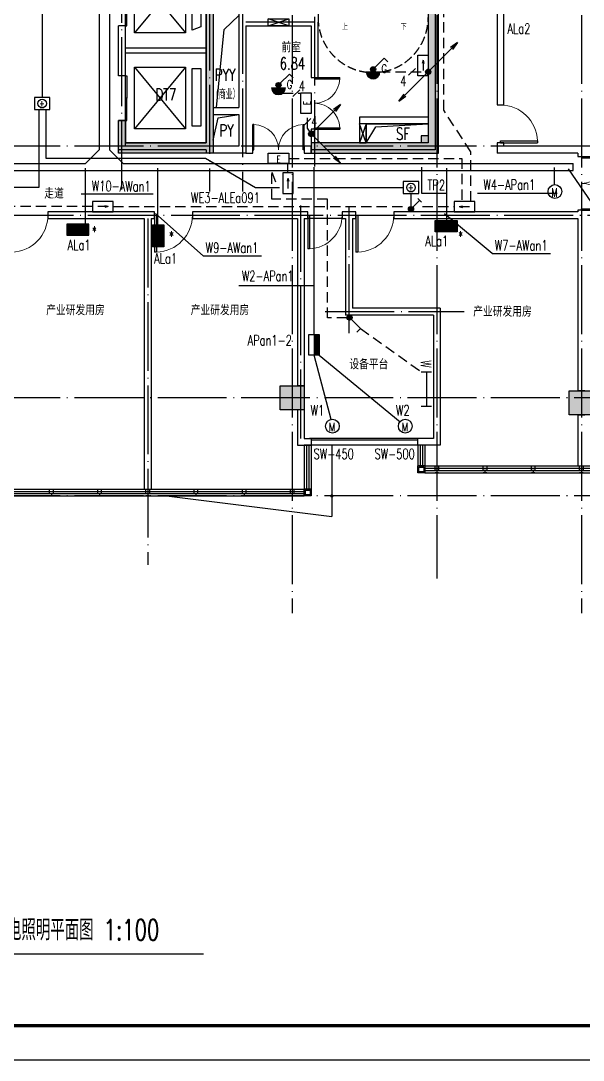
# Model space of a CAD drawing. Extents: x 1980812 to 2226895, y -554123 to 281606.
# Drawn here: x 2020478 to 2036821, y -338014 to -307841 of the extents above; entities that cross this region are included whole.
import ezdxf
from ezdxf.enums import TextEntityAlignment as Align

# ---------------------------------------------------------------- set-up
doc = ezdxf.new("R2010")
doc.units = 0
doc.header["$LTSCALE"] = 1000
doc.header["$MEASUREMENT"] = 0
for name, pattern in [('DASH', [0.35, 0.25, -0.1]), ('DOTE', [2.42, 2, -0.2, 0.02, -0.2]), ('DQXX', [4.5, 3, -1.5])]:
    doc.linetypes.add(name, pattern=pattern)
for name, color, linetype in [('$TD_AUDIT_GENERATED_(158)', 8, 'Continuous'), ('$TD_AUDIT_GENERATED_(1F3)', 7, 'Continuous'), ('$TD_AUDIT_GENERATED_(1FCF)', 8, 'Continuous'), ('$TD_AUDIT_GENERATED_(210)', 8, 'Continuous'), ('$TD_AUDIT_GENERATED_(2762)', 8, 'Continuous'), ('$TD_AUDIT_GENERATED_(276D)', 8, 'Continuous'), ('$TD_AUDIT_GENERATED_(FFA)', 8, 'Continuous'), ('1', 1, 'Continuous'), ('COLU', 8, 'Continuous'), ('COLU_HATCH', 8, 'Continuous'), ('CURTWALL', 8, 'Continuous'), ('DIM_SYMB', 8, 'Continuous'), ('dote', 8, 'DOTE'), ('DQ1', 1, 'Continuous'), ('DQ2', 2, 'Continuous'), ('DQ7', 7, 'Continuous'), ('DQK1', 1, 'Continuous'), ('DQK7', 7, 'Continuous'), ('DQqj', 1, 'Continuous'), ('DQX', 2, 'DQXX'), ('PUB_TEXT', 8, 'Continuous'), ('STAIR', 8, 'Continuous'), ('TK', 1, 'Continuous'), ('WALL', 7, 'Continuous'), ('WINDOW', 8, 'Continuous')]:
    doc.layers.add(name, color=color, linetype=linetype)
doc.styles.add('_TCH_DIM', font='SIMPLEX', dxfattribs={"bigfont": 'GBCBIG'})
doc.styles.add('D8', font='txtw.shx', dxfattribs={"width": 0.7, "bigfont": 'hztxtw.shx'})
doc.styles.add('HZF', font='ROMANS2', dxfattribs={"width": 0.7, "bigfont": 'HZDF2'})
doc.styles.add('HZTXTW', font='txtw.shx', dxfattribs={"width": 0.6, "bigfont": 'hztxtw.shx'})

# ---------------------------------------------------------------- blocks, each defined once
blk = doc.blocks.new('$TD_AUDIT_GENERATED_(9F)')
at = {"layer": 'dote'}
for p, q in [((31700, 30469), (31700, -6248)), ((35900, 30469), (35900, -5250)), ((40100, 30469), (40100, -6248)), ((56413, 7300), (-8454, 7300)), ((27500, 5200), (27500, -4850)), ((56413, 0), (-8454, 0)), ((56413, -2850), (-8454, -2850))]:
    blk.add_line(p, q, dxfattribs=at)
blk = doc.blocks.new('A$C63E13691')
at = {"layer": 'WALL'}
for p, q in [((0, -650), (0, 100)), ((0, 100), (200, 100)), ((200, -650), (200, 100)), ((0, -650), (200, -650)), ((0, -3400), (0, -1950)), ((0, -1950), (200, -1950)), ((200, -3400), (200, -1950)), ((0, -3400), (200, -3400)), ((0, -6150), (0, -4700)), ((0, -4700), (200, -4700)), ((200, -6150), (200, -4700)), ((0, -6150), (200, -6150)), ((0, -8200), (0, -7450)), ((0, -7450), (200, -7450)), ((200, -8200), (200, -7450)), ((0, -8200), (200, -8200))]:
    blk.add_line(p, q, dxfattribs=at)
at = {"layer": 'WINDOW'}
for p, q in [((0, -1950), (0, -650)), ((0, -4700), (0, -3400)), ((0, -7450), (0, -6150))]:
    blk.add_line(p, q, dxfattribs=at)
for points in [[(-41, -1300), (0, -1300), (0, -650), (-41, -650)], [(-41, -1300), (0, -1300), (0, -1950), (-41, -1950)], [(-41, -4050), (0, -4050), (0, -3400), (-41, -3400)], [(-41, -4050), (0, -4050), (0, -4700), (-41, -4700)], [(-41, -6800), (0, -6800), (0, -6150), (-41, -6150)], [(-41, -6800), (0, -6800), (0, -7450), (-41, -7450)]]:
    blk.add_lwpolyline(points, close=True, dxfattribs=at)
blk = doc.blocks.new('$DorLib2D$00000002')
for p, q in [((-0.5, 0), (-0.5, 0.4875)), ((-0.475, 0.4875), (-0.5, 0.4875)), ((-0.475, 0), (-0.475, 0.4875)), ((0.475, 0), (0.475, 0.4875)), ((0.475, 0.4875), (0.5, 0.4875)), ((0.5, 0), (0.5, 0.4875)), ((-0.5, 0), (-0.475, 0)), ((0.5, 0), (0.475, 0))]:
    blk.add_line(p, q)
at = {"lineweight": 13}
for centre, start, end in [((-0.4875, 0), 0, 88.53072), ((0.4875, 0), 91.46928, 180)]:
    blk.add_arc(centre, 0.4875, start, end, dxfattribs=at)
blk = doc.blocks.new('$TD_AUDIT_GENERATED_(15B)')
at = {"layer": '$TD_AUDIT_GENERATED_(158)'}
for p, q in [((1825, 450), (-525, 450)), ((1825, 300), (-525, 300))]:
    blk.add_line(p, q, dxfattribs=at)
at = {"layer": '$TD_AUDIT_GENERATED_(210)'}
for p, q in [((3625, 1100), (4225, 1300)), ((4225, 1100), (3625, 1300))]:
    blk.add_line(p, q, dxfattribs=at)
for points in [[(2125, -1275), (2345, 986), (2775, 1400)], [(2025, -2225), (2176, -1571), (2775, -1475)], [(6475, -2300), (6749, -1834), (8275, -1750)]]:
    blk.add_lwpolyline(points, dxfattribs=at)
blk.add_lwpolyline([(3625, 1300), (4225, 1300), (4225, 1100), (3625, 1100)], close=True, dxfattribs=at)
at = {"layer": 'DIM_SYMB'}
for p, q in [((6475, -2300), (6275, -1750)), ((6475, -1750), (6275, -2300))]:
    blk.add_line(p, q, dxfattribs=at)
for points in [[(7525, 1210, 0, 0, 0), (7525, 4800, 0, 0, 0), (5825, 4800, 0, 0, 0), (5825, 3310, 40, 0, 0), (5825, 3160, 0, 0, 0)], [(5825, 1210, 0, 0, 0), (5825, 2750, 40, 0, 0), (5825, 2900, 0, 0, 0)]]:
    blk.add_lwpolyline(points, format="xyseb", dxfattribs=at)
for points in [[(6475, -2300), (6475, -1750), (6275, -1750), (6275, -2300)], [(6475, -1750), (8275, -1750), (8275, -2300), (6475, -2300)]]:
    blk.add_lwpolyline(points, close=True, dxfattribs=at)
at = {"layer": 'dote'}
for p, q in [((-625, -3652), (-625, 6515)), ((4975, 6200), (4975, -2986)), ((1925, 1800), (1925, -3715)), ((2875, 1700), (2875, -3715)), ((4975, 1200), (2875, 1200))]:
    blk.add_line(p, q, dxfattribs=at)
at = {"layer": 'STAIR', "linetype": 'DASH'}
blk.add_arc((6675, 1340), 1600, 180, 360, dxfattribs=at)
at = {"layer": 'WALL'}
for p, q in [((8275, 5800), (8275, -1550)), ((8475, 6000), (8475, -1650)), ((1825, 1575), (1825, -1375)), ((5075, 1800), (5075, 1200)), ((2025, 1475), (2025, -1275)), ((2775, 1475), (2775, 1200)), ((2775, 1200), (2775, -1275)), ((2975, 1100), (4875, 1100)), ((2975, 1100), (2975, -1375)), ((4875, 1100), (4875, -400)), ((5075, -400), (5075, 1200)), ((4875, -400), (5075, -400)), ((1825, -1375), (1825, -2300)), ((2025, -1275), (2775, -1275)), ((2025, -1475), (2775, -1475)), ((2025, -1475), (2025, -2400)), ((2775, -1475), (2775, -2400)), ((2975, -1375), (2975, -2600)), ((-725, -2300), (-725, -1650)), ((-725, -1650), (-525, -1650)), ((-525, -2300), (-525, -1650)), ((8275, -1550), (6275, -1550)), ((6275, -1550), (6275, -2300)), ((8275, -1750), (6475, -1750)), ((6475, -1750), (6475, -2300)), ((8275, -1750), (8275, -2300)), ((8475, -1650), (8475, -2500)), ((5075, -1900), (4875, -1900)), ((4875, -1900), (4875, -2500)), ((5075, -2300), (5075, -1900)), ((-725, -2300), (-725, -2300)), ((-725, -2500), (-725, -2300)), ((1825, -2300), (-525, -2300)), ((2775, -2400), (2025, -2400)), ((2025, -2400), (2025, -2400)), ((6275, -2300), (5075, -2300)), ((8275, -2300), (6475, -2300)), ((-625, -2500), (-725, -2500)), ((1825, -2500), (-625, -2500)), ((1825, -2500), (1825, -2600)), ((2975, -2600), (1825, -2600)), ((6375, -2500), (4875, -2500)), ((8475, -2500), (6375, -2500))]:
    blk.add_line(p, q, dxfattribs=at)
at = {"layer": 'WINDOW', "color": 1}
for p, q in [((1219, 2681), (-256, 893)), ((-256, 2681), (1219, 893)), ((1219, -105), (-256, -1893)), ((-256, -105), (1219, -1893))]:
    blk.add_line(p, q, dxfattribs=at)
for points in [[(-256, 2681), (1219, 2681), (1219, 893), (-256, 893)], [(1415, 2644), (1673, 2644), (1673, 1072), (1415, 972)], [(-256, -105), (1219, -105), (1219, -1893), (-256, -1893)], [(1415, -142), (1673, -142), (1673, -1814), (1415, -1814)]]:
    blk.add_lwpolyline(points, close=True, dxfattribs=at)
at = {"layer": 'WINDOW', "xscale": 1500, "yscale": 1500, "zscale": 1500, "rotation": 270.0000000371895}
blk.add_blockref('$DorLib2D$00000002', (4975, -1150), dxfattribs=at)
at = {"layer": '$TD_AUDIT_GENERATED_(1F3)'}
for s, height, style, width, p in [('\\M+5C7B0\\M+5CAD2', 300, 'D8', 0.7, (4293, 479)), ('6.84', 350, 'HZF', 0.7, (4331, 3)), ('PYY', 350, 'HZF', 0.7, (2376, -327)), ('DT7', 350, 'HZF', 0.7, (652, -899)), ('\\M+5A3A8\\M+5C9CC\\M+5D2B5\\M+5A3A9', 300, 'HZTXTW', 0.5, (2392, -885)), ('PY', 350, 'HZF', 0.7, (2417, -1942)), ('SF', 350, 'HZF', 0.7, (7544, -2035))]:
    blk.add_text(s, height=height, dxfattribs=dict(at, style=style, width=width)).set_placement(p, align=Align.MIDDLE_CENTER)
at = {"layer": 'PUB_TEXT', "style": '_TCH_DIM'}
for s, p in [('\\M+5C9CF', (5773, 982)), ('\\M+5CFC2', (7478, 982))]:
    blk.add_text(s, height=168.8, dxfattribs=at).set_placement(p)
blk = doc.blocks.new('A$C28812CA5')
at = {"layer": '$TD_AUDIT_GENERATED_(1F3)', "style": 'D8', "width": 0.7}
for s, p in [('\\M+5B2FA\\M+5D2B5\\M+5D1D0\\M+5B7A2\\M+5D3C3\\M+5B7BF', (25400, -20754)), ('\\M+5B2FA\\M+5D2B5\\M+5D1D0\\M+5B7A2\\M+5D3C3\\M+5B7BF', (29600, -20754)), ('\\M+5B2FA\\M+5D2B5\\M+5D1D0\\M+5B7A2\\M+5D3C3\\M+5B7BF', (37808, -20796)), ('\\M+5C9E8\\M+5B1B8\\M+5C6BD\\M+5CCA8', (33925, -22326))]:
    blk.add_text(s, height=300, rotation=0.0006, dxfattribs=at).set_placement(p, align=Align.MIDDLE_CENTER)
blk = doc.blocks.new('$TD_AUDIT_GENERATED_(2768)')
at = {"layer": '$TD_AUDIT_GENERATED_(276D)'}
blk.add_line((115028288, 22648046), (115028222, 22648046), dxfattribs=at)
for points in [[(115028222, 22648096), (115028225, 22648096), (115028225, 22647996), (115028222, 22647996)], [(115028288, 22648096), (115028422, 22648096), (115028422, 22647996), (115028288, 22647996)]]:
    blk.add_lwpolyline(points, close=True, dxfattribs=at)
blk = doc.blocks.new('$TD_AUDIT_GENERATED_(2963)')
at = {"layer": 'WINDOW', "rotation": 90}
for p in [(22683946, -115053702), (22685346, -115053702), (22686746, -115053702), (22688146, -115053702), (22672746, -115054372), (22674146, -115054372), (22675546, -115054372), (22676946, -115054372), (22678346, -115054372), (22679746, -115054372)]:
    blk.add_blockref('$TD_AUDIT_GENERATED_(2768)', p, dxfattribs=at)
blk = doc.blocks.new('$DorLib2D$00000001')
for p, q in [((0.45, 0.975), (0.5, 0.975)), ((0.45, 0), (0.45, 0.975)), ((0.5, 0), (0.5, 0.975)), ((0.5, 0), (0.45, 0))]:
    blk.add_line(p, q)
at = {"lineweight": 13}
blk.add_arc((0.475, 0), 0.975, 91.4693, 180, dxfattribs=at)
blk = doc.blocks.new('A$C30D84972')
at = {"layer": '$TD_AUDIT_GENERATED_(158)', "color": 2}
for p in [(32850, -24680), (28050, -26150)]:
    blk.add_line(p, (32850, -26750), dxfattribs=at)
at = {"layer": '$TD_AUDIT_GENERATED_(210)'}
for p, q in [((35350, -24480), (32200, -24480)), ((35350, -24680), (32200, -24680)), ((35350, -24530), (32250, -24530))]:
    blk.add_line(p, q, dxfattribs=at)
at = {"layer": 'CURTWALL'}
for p, q in [((32050, -24680), (32050, -25950)), ((32250, -24680), (32050, -24680)), ((32116.7, -24680), (32116.7, -25950)), ((32183.3, -24680), (32183.3, -25950)), ((32250, -24680), (32250, -25950)), ((35350, -24680), (35350, -25280)), ((35550, -24680), (35350, -24680)), ((35416.7, -24680), (35416.7, -25280)), ((35483.3, -24680), (35483.3, -25280)), ((35550, -24680), (35550, -25280)), ((35550, -25280), (35350, -25280)), ((35550, -25280), (40100, -25280)), ((35550, -25280), (35550, -25480)), ((40100, -25280), (46900, -25280)), ((35550, -25346.7), (40100, -25346.7)), ((35550, -25413.3), (40100, -25413.3)), ((35550, -25480), (40100, -25480)), ((40100, -25346.7), (46900, -25346.7)), ((40100, -25413.3), (46900, -25413.3)), ((40100, -25480), (46900, -25480)), ((23300, -25950), (27500, -25950)), ((23300, -26016.7), (27500, -26016.7)), ((23300, -26083.3), (27500, -26083.3)), ((23300, -26150), (27500, -26150)), ((27500, -25950), (32050, -25950)), ((27500, -26016.7), (32050, -26016.7)), ((27500, -26083.3), (32050, -26083.3)), ((27500, -26150), (32050, -26150)), ((32050, -25950), (32050, -26150)), ((32250, -25950), (32050, -25950))]:
    blk.add_line(p, q, dxfattribs=at)
for points in [[(35350, -25280), (35550, -25280), (35550, -25480), (35350, -25480)], [(35380, -25310), (35520, -25310), (35520, -25450), (35380, -25450)], [(32050, -25950), (32250, -25950), (32250, -26150), (32050, -26150)], [(32080, -25980), (32220, -25980), (32220, -26120), (32080, -26120)]]:
    blk.add_lwpolyline(points, close=True, dxfattribs=at)
at = {"layer": 'DIM_SYMB', "const_width": 46.7}
blk.add_lwpolyline([(32863.6, -26168.9, 1), (32836.4, -26131.1, 1)], format="xyb", close=True, dxfattribs=at)
at = {"layer": 'dote'}
for p, q in [((31950, -24480), (31950, -17722.2)), ((33350, -21421.2), (33350, -17734.2)), ((6400, -18000), (53728.2, -18000)), ((32659.7, -20800), (36695.7, -20800))]:
    blk.add_line(p, q, dxfattribs=at)
at = {"layer": 'WALL'}
for p, q in [((37650, -11850), (37650, -14800)), ((37850, -14800), (37850, -11950)), ((37650, -14800), (37850, -14800)), ((37850, -15900), (37650, -15900)), ((37650, -15900), (37650, -16200)), ((37850, -16000), (37850, -15900)), ((40000, -16200), (37650, -16200)), ((40100, -16000), (37850, -16000)), ((40000, -16200), (40000, -16300.4)), ((46900, -16000), (40100, -16000)), ((40000, -16300.4), (40200, -16300.4)), ((27500, -17900), (24600, -17900)), ((24600, -17900), (24600, -18100)), ((24600, -18100), (27400, -18100)), ((27400, -18100), (27400, -25950)), ((27700, -17900), (27500, -17900)), ((27600, -18100), (27600, -25950)), ((27600, -18100), (27700, -18100)), ((27700, -18100), (27700, -17900)), ((31950, -17900), (28800, -17900)), ((28800, -17900), (28800, -18100)), ((28800, -18100), (31850, -18100)), ((31850, -18100), (31850, -22950)), ((32150, -17900), (31950, -17900)), ((32050, -18100), (32050, -22950)), ((32050, -18100), (32150, -18100)), ((32150, -18100), (32150, -17900)), ((33350, -17900), (33150, -17900)), ((33150, -17900), (33150, -18100)), ((33150, -18100), (33250, -18100)), ((33250, -18100), (33250, -20900)), ((33550, -17900), (33350, -17900)), ((33450, -18100), (33550, -18100)), ((33450, -18100), (33450, -20700)), ((33550, -18100), (33550, -17900)), ((40000, -17900), (34650, -17900)), ((34650, -17900), (34650, -18100)), ((34650, -18100), (40000, -18100)), ((40200, -17850.4), (40000, -17850.4)), ((40000, -17850.4), (40000, -17900)), ((40000, -18100), (40000, -23100.4)), ((36000, -20700), (33450, -20700)), ((36000, -20700), (36000, -24680)), ((35800, -20900), (33250, -20900)), ((35800, -20900), (35800, -24480)), ((32050, -22950), (31850, -22950)), ((40200, -23100.4), (40000, -23100.4)), ((31850, -23650), (31850, -24680)), ((32050, -23650), (31850, -23650)), ((32050, -23650), (32050, -24480)), ((40000, -23800.4), (40000, -25280)), ((40200, -23800.4), (40000, -23800.4)), ((31850, -24680), (32250, -24680)), ((32050, -24480), (32250, -24480)), ((32250, -24480), (32250, -24680)), ((35800, -24480), (35350, -24480)), ((35350, -24680), (35350, -24480)), ((36000, -24680), (35350, -24680))]:
    blk.add_line(p, q, dxfattribs=at)
at = {"layer": 'WINDOW'}
blk.add_line((33150, -18100), (32150, -18100), dxfattribs=at)
for name, p, xscale, yscale, zscale, rotation in [('$DorLib2D$00000001', (37750, -15350), -1100, -1100, -1100, 90), ('$DorLib2D$00000002', (40100, -17075.4), -1550, 1550, -1550, 270.0000000039459), ('$DorLib2D$00000001', (24050, -18000), 1100, 1100, 1100, 180.0000000000183), ('$DorLib2D$00000001', (28250, -18000), 1100, 1100, 1100, 180.000000000018), ('$DorLib2D$00000001', (32650, -18000), 1000, 1000, 1000, 180), ('$DorLib2D$00000001', (34100, -18000), 1100, 1100, 1100, 180.0000000000178)]:
    blk.add_blockref(name, p, dxfattribs=dict(at, xscale=xscale, yscale=yscale, zscale=zscale, rotation=rotation))
blk = doc.blocks.new('$TD_AUDIT_GENERATED_(3BB2)')
at = {"layer": 'COLU_HATCH'}
h = blk.add_hatch(color=256, dxfattribs=at)
h.dxf.hatch_style = 1
h.paths.add_polyline_path([(31600, 15500), (35450, 15500), (35450, 15300), (35650, 15300), (35650, 7600), (35450, 7600), (35450, 7400), (32250, 7400), (32250, 7100), (35950, 7100), (35950, 15800), (31600, 15800)])
h = blk.add_hatch(color=256, dxfattribs=at)
h.dxf.hatch_style = 1
h.paths.add_polyline_path([(29400, 15500), (29400, 7400), (29200, 7400), (29200, 15500)])
h = blk.add_hatch(color=256, dxfattribs=at)
h.dxf.hatch_style = 1
h.paths.add_polyline_path([(26650, 7100), (26650, 8050), (26850, 8050), (26850, 7400), (29400, 7400), (29400, 7100)])
h = blk.add_hatch(color=256, dxfattribs=at)
h.dxf.hatch_style = 1
h.paths.add_polyline_path([(31350, 350), (32050, 350), (32050, -350), (31350, -350)])
h = blk.add_hatch(color=256, dxfattribs=at)
h.dxf.hatch_style = 1
h.paths.add_polyline_path([(39750, 200), (40450, 200), (40450, -500), (39750, -500)])
at = {"layer": 'COLU'}
for points in [[(29600, 15800), (29600, 15500), (29400, 15500), (29400, 7400), (29400, 7400), (29400, 7100), (26650, 7100), (26650, 8050), (26850, 8050), (26850, 7400), (29200, 7400), (29200, 15500), (26850, 15500), (26850, 14850), (26650, 14850), (26650, 15800)], [(31600, 15500), (35450, 15500), (35450, 15300), (35650, 15300), (35650, 7600), (35450, 7600), (35450, 7400), (32250, 7400), (32250, 7100), (35950, 7100), (35950, 15800), (31600, 15800)], [(31350, 350), (32050, 350), (32050, -350), (31350, -350)], [(39750, 200), (40450, 200), (40450, -500), (39750, -500)]]:
    blk.add_lwpolyline(points, close=True, dxfattribs=at)
blk = doc.blocks.new('dd')
at = {"layer": 'DQK1', "color": 1}
for p, q in [((-200, 100), (200, 100)), ((-200, 92), (200, 92)), ((-196, 62), (196, 62)), ((-188, 32), (188, 32)), ((-174, 2), (174, 2)), ((-154, -28), (154, -28)), ((-122, -58), (122, -58)), ((-68, -88), (68, -88))]:
    blk.add_line(p, q, dxfattribs=at)
blk.add_arc((0, 100), 200, 180, 0, dxfattribs=at)
blk = doc.blocks.new('*X249')
at = {"color": 0}
for p, q in [((5315, 4110), (5515, 4110)), ((5320, 4140), (5510, 4140)), ((5320, 4080), (5510, 4080)), ((5335, 4170), (5495, 4170)), ((5335, 4050), (5495, 4050)), ((5371, 4200), (5459, 4200)), ((5372, 4020), (5459, 4020))]:
    blk.add_line(p, q, dxfattribs=at)
blk = doc.blocks.new('kg')
at = {"layer": 'DQK1'}
for p, q in [((53, 53), (318, 318)), ((318, 318), (424, 212))]:
    blk.add_line(p, q, dxfattribs=at)
blk.add_circle((0, 0), 75, dxfattribs=at)
at = {"layer": 'DQK1', "xscale": 0.75, "yscale": 0.75, "zscale": 0.75}
blk.add_blockref('*X249', (-4061, -3083), dxfattribs=at)
at = {"layer": 'DQK7', "style": 'D8', "width": 0.7}
blk.add_text('G', height=250, dxfattribs=at).set_placement((241, -107))
blk = doc.blocks.new('*X251')
at = {"color": 0}
for p, q in [((126, 2940), (274, 2940)), ((128, 2970), (272, 2970)), ((137, 2910), (263, 2910)), ((144, 3000), (256, 3000)), ((173, 2880), (227, 2880))]:
    blk.add_line(p, q, dxfattribs=at)
blk = doc.blocks.new('j')
at = {"layer": '1', "color": 7}
blk.add_line((850, 850), (850, 850), dxfattribs=at)
blk.add_line((850, 850), (850, 850), dxfattribs=at)
blk.add_line((850, 850), (850, 850), dxfattribs=at)
blk.add_line((850, 850), (850, 850), dxfattribs=at)
blk.add_line((850, 850), (850, 850), dxfattribs=at)
blk.add_line((850, 850), (850, 850), dxfattribs=at)
blk.add_line((850, 850), (850, 850), dxfattribs=at)
blk.add_line((850, 850), (850, 850), dxfattribs=at)
blk.add_line((850, 850), (850, 850), dxfattribs=at)
blk.add_line((850, 850), (850, 850), dxfattribs=at)
blk.add_line((850, 850), (850, 850), dxfattribs=at)
blk.add_line((850, 850), (850, 850), dxfattribs=at)
blk.add_line((850, 850), (850, 850), dxfattribs=at)
blk.add_line((850, 850), (850, 850), dxfattribs=at)
blk.add_line((850, 850), (850, 850), dxfattribs=at)
blk.add_line((850, 850), (850, 850), dxfattribs=at)
blk.add_line((850, 850), (850, 850), dxfattribs=at)
blk.add_line((850, 850), (850, 850), dxfattribs=at)
at = {"layer": 'DQK1'}
blk.add_circle((0, 0), 75, dxfattribs=at)
at = {"layer": 'DQK7'}
for p, q in [((0, 0), (850, 850)), ((850, 850), (647, 703)), ((850, 850), (703, 647))]:
    blk.add_line(p, q, dxfattribs=at)
at = {"layer": 'DQK1'}
blk.add_blockref('*X251', (-200, -2950), dxfattribs=at)
blk = doc.blocks.new('P')
at = {"layer": 'DQK7'}
blk.add_line((-100, -100), (100, 100), dxfattribs=at)
blk = doc.blocks.new('4')
at = {"layer": 'DQK7', "linetype": 'ByBlock', "style": 'D8', "width": 0.7}
blk.add_text('4', height=300, dxfattribs=at).set_placement((-100, -193))
blk = doc.blocks.new('dyz')
at = {"layer": 'DQK1'}
for p, q in [((-300, 0), (300, 0)), ((-300, -300), (-300, 0)), ((300, 0), (300, -300)), ((300, -300), (-300, -300))]:
    blk.add_line(p, q, dxfattribs=at)
at = {"layer": 'DQK7'}
for q in [(-58, -127), (-58, -127), (150, -150), (-58, -173), (-58, -173)]:
    blk.add_line((-150, -150), q, dxfattribs=at)
blk = doc.blocks.new('dyk')
at = {"layer": 'DQK1'}
for p, q in [((-300, 150), (300, 150)), ((-300, -150), (-300, 150)), ((300, 150), (300, -150)), ((300, -150), (-300, -150))]:
    blk.add_line(p, q, dxfattribs=at)
at = {"layer": 'DQK7', "style": 'D8', "width": 0.7}
blk.add_text('E', height=200, dxfattribs=at).set_placement((5, -31), align=Align.MIDDLE_CENTER)
blk = doc.blocks.new('*X245')
at = {"color": 0}
for p, q in [((8700, 8370), (9500, 8370)), ((8700, 8340), (9500, 8340)), ((8700, 8310), (9500, 8310)), ((8700, 8280), (9500, 8280)), ((8700, 8250), (9500, 8250)), ((8700, 8220), (9500, 8220)), ((8700, 8190), (9500, 8190)), ((8700, 8160), (9500, 8160)), ((8700, 8130), (9500, 8130)), ((8700, 8100), (9500, 8100)), ((8700, 8070), (9500, 8070)), ((8700, 8040), (9500, 8040)), ((8700, 8010), (9500, 8010))]:
    blk.add_line(p, q, dxfattribs=at)
blk = doc.blocks.new('XM')
at = {"layer": '1'}
for p, q in [((320, 168), (-320, 168)), ((-320, 168), (-320, -152)), ((320, -152), (320, 168)), ((-320, -152), (320, -152))]:
    blk.add_line(p, q, dxfattribs=at)
at = {"layer": '1', "xscale": 0.8, "yscale": 0.8, "zscale": 0.8}
blk.add_blockref('*X245', (-7280, -6552), dxfattribs=at)
blk = doc.blocks.new('dj')
at = {"layer": 'DQK1'}
blk.add_circle((0, 0), 200, dxfattribs=at)
at = {"layer": 'DQK7', "style": 'D8', "width": 0.7}
blk.add_text('M', height=250, dxfattribs=at).set_placement((-100, -150))
blk = doc.blocks.new('FP')
at = {"layer": 'DQK1'}
for p, q in [((-225, 175), (-225, -175)), ((225, 175), (-225, 175)), ((225, -175), (225, 175)), ((-225, -175), (225, -175))]:
    blk.add_line(p, q, dxfattribs=at)
blk.add_circle((0, 0), 125, dxfattribs=at)
at = {"layer": 'DQK7', "style": 'D8', "width": 0.7}
for s, p in [('+', (-83, -89)), ('-', (-80, -202))]:
    blk.add_text(s, height=180, dxfattribs=at).set_placement(p)
blk = doc.blocks.new('*X263')
at = {"color": 0, "linetype": 'Continuous'}
for p, q in [((28141, 10890), (28274, 10890)), ((28109, 10830), (28307, 10830)), ((28109, 10800), (28307, 10800)), ((28118, 10860), (28297, 10860)), ((28119, 10770), (28297, 10770)), ((28142, 10740), (28273, 10740))]:
    blk.add_line(p, q, dxfattribs=at)
blk = doc.blocks.new('KTA')
at = {"layer": 'DQK1'}
for p, q in [((203, 309), (309, 203)), ((53, 53), (256, 256))]:
    blk.add_line(p, q, dxfattribs=at)
blk.add_circle((0, 0), 75, dxfattribs=at)
at = {"layer": 'DQK1', "xscale": 0.75, "yscale": 0.75, "zscale": 0.75, "rotation": 180}
blk.add_blockref('*X263', (21156, 8112), dxfattribs=at)
blk = doc.blocks.new('dy1')
at = {"layer": 'DQK1'}
for p, q in [((-500, -150), (-500, 150)), ((-500, 0), (500, 0)), ((500, 150), (500, -150))]:
    blk.add_line(p, q, dxfattribs=at)
blk = doc.blocks.new('DYW')
at = {"layer": 'DQ1', "ltscale": 0.1}
blk.add_blockref('dy1', (0, 0), dxfattribs=at)
at = {"layer": 'DQ7', "style": 'D8', "width": 0.7}
blk.add_text('W', height=300, dxfattribs=at).set_placement((-836, -160))
blk = doc.blocks.new('xl')
at = {"layer": 'DQK1'}
h = blk.add_hatch(dxfattribs=at)
h.set_pattern_fill('LINE', color=1, scale=8, style=0)
h.set_pattern_definition([(0, (-712.643, -443.37), (0, 25.4), [])])
h.paths.add_polyline_path([(300, -150), (300, 0), (-300, 0), (-300, -150)])
at = {"layer": 'DQK1', "color": 1}
for p, q in [((-300, 150), (300, 150)), ((-300, -150), (-300, 150)), ((300, 0), (-300, 0)), ((300, 150), (300, -150)), ((300, -150), (-300, -150))]:
    blk.add_line(p, q, dxfattribs=at)
blk = doc.blocks.new('*X257')
at = {"color": 0}
for p, q in [((5315, 4110), (5515, 4110)), ((5320, 4140), (5510, 4140)), ((5320, 4080), (5510, 4080)), ((5335, 4170), (5495, 4170)), ((5335, 4050), (5495, 4050)), ((5371, 4200), (5459, 4200)), ((5372, 4020), (5459, 4020))]:
    blk.add_line(p, q, dxfattribs=at)
blk = doc.blocks.new('k1')
at = {"layer": 'DQK1'}
for p, q in [((53, 53), (318, 318)), ((318, 318), (424, 212))]:
    blk.add_line(p, q, dxfattribs=at)
blk.add_circle((0, 0), 75, dxfattribs=at)
at = {"layer": 'DQK1', "xscale": 0.75, "yscale": 0.75, "zscale": 0.75}
blk.add_blockref('*X257', (-4061, -3083), dxfattribs=at)
blk = doc.blocks.new('tu kuang A1 A')
at = {"layer": 'TK'}
blk.add_lwpolyline([(0, 59400), (84100, 59400), (84100, 0), (0, 0)], close=True, dxfattribs=at)
at = {"layer": 'TK', "const_width": 100}
blk.add_lwpolyline([(83100, 1000), (83100, 58400), (2500, 58400), (2500, 1000)], close=True, dxfattribs=at)

msp = doc.modelspace()

# ---------------------------------------------------------------- linework, layer by layer
at = {"layer": 'DQ2'}
for p, q in [((2021099.3, -307433.4), (2021099.3, -310064.8)), ((2022360.3, -313741.8), (2022360.3, -312116.6)), ((2024462, -313762.7), (2024462, -312120.3)), ((2029000.1, -316947.1), (2029000.1, -312090.4)), ((2032862, -313650.7), (2032862, -312120.3)), ((2035982.7, -312598.6), (2035982.7, -312102)), ((2036383.5, -312143.5), (2037062, -313127.5)), ((2031816.5, -312857.8), (2031816.5, -313233.7)), ((2029499.4, -319410.7), (2029000.1, -317547.1)), ((2029150.1, -317547.1), (2031496.9, -319480.8)), ((2014194, -334924.3), (2025790.5, -334924.3))]:
    msp.add_line(p, q, dxfattribs=at)
for points in [[(2021007.4, -310414.8), (2021007.4, -312682.8), (2006644.7, -312682.8)], [(2021203.2, -310414.8), (2021203.2, -311827.4), (2025844.4, -311827.4), (2027302.7, -312682.8), (2027998.4, -312682.8)], [(2028527.5, -312682.8), (2031591.5, -312682.8)]]:
    msp.add_lwpolyline(points, dxfattribs=at)
at = {"layer": 'DQ7'}
for p, q in [((2032135.4, -312856.5), (2032135.4, -312090.3)), ((2024326.4, -312878.1), (2022234.8, -312875.1)), ((2032870.6, -312856.5), (2032135.4, -312856.5)), ((2033746.6, -312848.6), (2036058.8, -312848.6)), ((2025775.9, -314661.6), (2024391.6, -313436.7)), ((2034175.9, -314596.8), (2032791.6, -313445.5)), ((2025775.9, -314661.6), (2027473.5, -314661.6)), ((2034175.9, -314596.8), (2035873.5, -314596.8)), ((2026810.7, -315528.3), (2029012.4, -315528.3))]:
    msp.add_line(p, q, dxfattribs=at)
at = {"layer": 'DQqj', "ltscale": 0.15}
for p, q in [((2022755.5, -302484.4), (2022755.5, -311584.4)), ((2023055.5, -302384.4), (2023055.5, -311584.4)), ((2022355.5, -311984.4), (2022755.5, -311584.4)), ((2023455.5, -311984.4), (2023055.5, -311584.4)), ((2003375, -311984.4), (2022355.5, -311984.4)), ((2003375, -312184.4), (2020639.4, -312184.4)), ((2020639.4, -312184.4), (2036524.5, -312184.4)), ((2023455.5, -311984.4), (2036524.5, -311984.4)), ((2036524.5, -312184.4), (2036524.5, -311984.4))]:
    msp.add_line(p, q, dxfattribs=at)
at = {"layer": 'DQX', "ltscale": 0.1}
for p, q in [((2030914.9, -309324.4), (2032316.5, -309324.4)), ((2028089, -309942.5), (2028616.5, -309942.5)), ((2028239, -312259.5), (2028239, -311984.4)), ((2023166.5, -313234.4), (2031569.2, -313234.4)), ((2032152.1, -313234.4), (2033066.5, -313234.4)), ((2030349.9, -316774.1), (2032116.4, -318033.2))]:
    msp.add_line(p, q, dxfattribs=at)
for points in [[(2033555.3, -313084.4), (2033555.3, -311641.8), (2032766.3, -310433.7), (2032766.3, -302904.5), (2032609.3, -302904.5)], [(2028916.5, -311124.1), (2028806.3, -310961.7), (2028806.3, -310534.4)], [(2022566.5, -313234.4), (2012166.5, -313234.4), (2012166.5, -311784.4)], [(2028266.5, -311834.4), (2033292.2, -311834.4), (2033292.2, -313084.4)], [(2029957.6, -316467.3), (2029386.9, -316467.3), (2029386.9, -313020.3), (2027774.2, -313020.3), (2027774.2, -312239.5), (2027907.3, -312581.1)]]:
    msp.add_lwpolyline(points, dxfattribs=at)
at = {"layer": 'WALL'}
for p, q in [((2027216.5, -311484.4), (2027016.5, -311484.4)), ((2027016.5, -311484.4), (2027016.5, -311684.4)), ((2027216.5, -311684.4), (2027216.5, -311484.4)), ((2028916.5, -311484.4), (2028716.5, -311484.4)), ((2028716.5, -311484.4), (2028716.5, -311684.4)), ((2028916.5, -311684.4), (2028916.5, -311484.4)), ((2027016.5, -311684.4), (2027216.5, -311684.4)), ((2028716.5, -311684.4), (2028916.5, -311684.4))]:
    msp.add_line(p, q, dxfattribs=at)

# ---------------------------------------------------------------- block references
at = {"layer": '$TD_AUDIT_GENERATED_(1FCF)'}
msp.add_blockref('A$C28812CA5', (1996666.5, -295484.4), dxfattribs=at)
at = {"layer": '$TD_AUDIT_GENERATED_(2762)'}
msp.add_blockref('$TD_AUDIT_GENERATED_(2963)', (1996666.5, -295484.4), dxfattribs=at)
at = {"layer": '$TD_AUDIT_GENERATED_(FFA)'}
msp.add_blockref('A$C30D84972', (1996666.5, -295484.4), dxfattribs=at)
at = {"layer": 'COLU'}
for name, p in [('$TD_AUDIT_GENERATED_(3BB2)', (1996666.5, -318784.4)), ('$TD_AUDIT_GENERATED_(15B)', (2024041.5, -309084.4))]:
    msp.add_blockref(name, p, dxfattribs=at)
at = {"layer": 'COLU', "xscale": -1}
msp.add_blockref('A$C63E13691', (2023516.5, -303284.4), dxfattribs=at)
at = {"layer": 'DQ1', "ltscale": 0.05}
for name, p in [('j', (2032316.5, -309324.4)), ('j', (2028916.5, -311124.1)), ('dyk', (2027966.5, -311834.4))]:
    msp.add_blockref(name, p, dxfattribs=at)
at = {"layer": 'DQ1', "ltscale": 0.08}
for p in [(2030714.9, -309248.8), (2027966.5, -309708.8)]:
    msp.add_blockref('kg', p, dxfattribs=at)
at = {"layer": 'DQ1', "ltscale": 0.05}
for name, p, rotation in [('dyz', (2032316.5, -309137.8), 270), ('j', (2032316.5, -309324.4), 180), ('dyk', (2028766.5, -310234.4), 90), ('k1', (2030031.7, -316456), 270)]:
    msp.add_blockref(name, p, dxfattribs=dict(at, rotation=rotation))
at = {"layer": 'DQ1', "ltscale": 0.15}
for name, p in [('dd', (2030714.9, -309424.4)), ('dd', (2027966.5, -309884.4)), ('dj', (2035998, -312798)), ('dj', (2029532.2, -319608)), ('dj', (2031651.3, -319608))]:
    msp.add_blockref(name, p, dxfattribs=at)
at = {"layer": 'DQ1', "ltscale": 0.05, "xscale": -1}
for name, p, rotation in [('j', (2028916.5, -311124.1), 180.0000648063081), ('dyz', (2028089, -312559.5), 90), ('dyz', (2033366.5, -313384.4), 180)]:
    msp.add_blockref(name, p, dxfattribs=dict(at, rotation=rotation))
msp.add_blockref('dyz', (2022866.5, -313084.4), dxfattribs=at)
at = {"layer": 'DQ1'}
msp.add_blockref('KTA', (2031816.5, -313308.7), dxfattribs=at)
at = {"layer": 'DQ1', "rotation": 270}
msp.add_blockref('DYW', (2032266.4, -318533.2), dxfattribs=at)
at = {"layer": 'DQ2'}
for name, p in [('tu kuang A1 A', (1980812.3, -338013.6)), ('FP', (2021099.3, -310239.8)), ('FP', (2031816.5, -312682.8)), ('XM', (2022132.5, -313909.8))]:
    msp.add_blockref(name, p, dxfattribs=at)
at = {"layer": 'DQ2', "xscale": -1}
for p, rotation in [((2024462, -314082.7), 270), ((2032838, -313794.7), 180)]:
    msp.add_blockref('XM', p, dxfattribs=dict(at, rotation=rotation))
at = {"layer": 'DQ2', "rotation": 90}
msp.add_blockref('xl', (2029000.1, -317247.1), dxfattribs=at)
at = {"layer": 'DQ7', "ltscale": 0.05}
for name, p in [('P', (2031846.4, -309324.4)), ('4', (2031603.2, -309545.1)), ('P', (2028487.1, -309942.5)), ('4', (2028657.2, -309692)), ('P', (2028806.3, -310781.1)), ('4', (2029013.5, -310721.5))]:
    msp.add_blockref(name, p, dxfattribs=at)
at = {"layer": 'WALL'}
msp.add_blockref('$TD_AUDIT_GENERATED_(9F)', (1996666.5, -318784.4), dxfattribs=at)
at = {"layer": 'WINDOW', "xscale": 1500, "yscale": -1500, "zscale": 1500, "rotation": 180.0000000057644}
msp.add_blockref('$DorLib2D$00000002', (2027966.5, -311584.4), dxfattribs=at)

# ---------------------------------------------------------------- texts
at = {"layer": '$TD_AUDIT_GENERATED_(1F3)', "style": 'D8', "width": 0.7}
msp.add_text('\\M+5D7DF\\M+5B5C0', height=300, rotation=0.00057, dxfattribs=at).set_placement((2021445.3, -312851.7), align=Align.MIDDLE_CENTER)
at = {"layer": 'DQ7', "style": 'D8', "width": 0.7}
for s, height, p in [('ALa2', 300, (2034953.1, -308065.6)), ('TP2', 300, (2032549.9, -312610.3)), ('W4-APan1', 300, (2034672.1, -312598.6)), ('*', 300, (2022618.6, -313953.7)), ('*', 300, (2024857.5, -314094.8)), ('ALa1', 300, (2032563.1, -314232.6)), ('*', 300, (2033257.5, -314094.8)), ('ALa1', 300, (2022173.5, -314349.1)), ('W9-AWan1', 300, (2026616.5, -314428.1)), ('W7-AWan1', 300, (2035016.5, -314363.3)), ('ALa1', 300, (2024687.5, -314739.9)), ('W2-APan1', 300, (2027653.7, -315247.8)), ('APan1-2', 300, (2027712.3, -317115.7)), ('W1', 300, (2029099.9, -319149.9)), ('W2', 300, (2031578.4, -319149.9)), ('SW-450', 300, (2029571.8, -320414.9)), ('SW-500', 300, (2031341.8, -320414.9)), ('A\\M+5D7F919\\M+5A1A221\\M+5A1A223\\M+5B2E3\\M+5C5E4\\M+5B5E7\\M+5D5D5\\M+5C3F7\\M+5C6BD\\M+5C3E6\\M+5CDBC 1:100', 600, (2019998.1, -334201.4))]:
    msp.add_text(s, height=height, dxfattribs=at).set_placement(p, align=Align.MIDDLE)
msp.add_text('W10-AWan1', height=300, rotation=359.83891, dxfattribs=at).set_placement((2023397.3, -312642), align=Align.MIDDLE)
msp.add_text('WE3-ALEa091', height=300, dxfattribs=at).set_placement((2025425.4, -313129.1))

doc.saveas('drawing.dxf')
